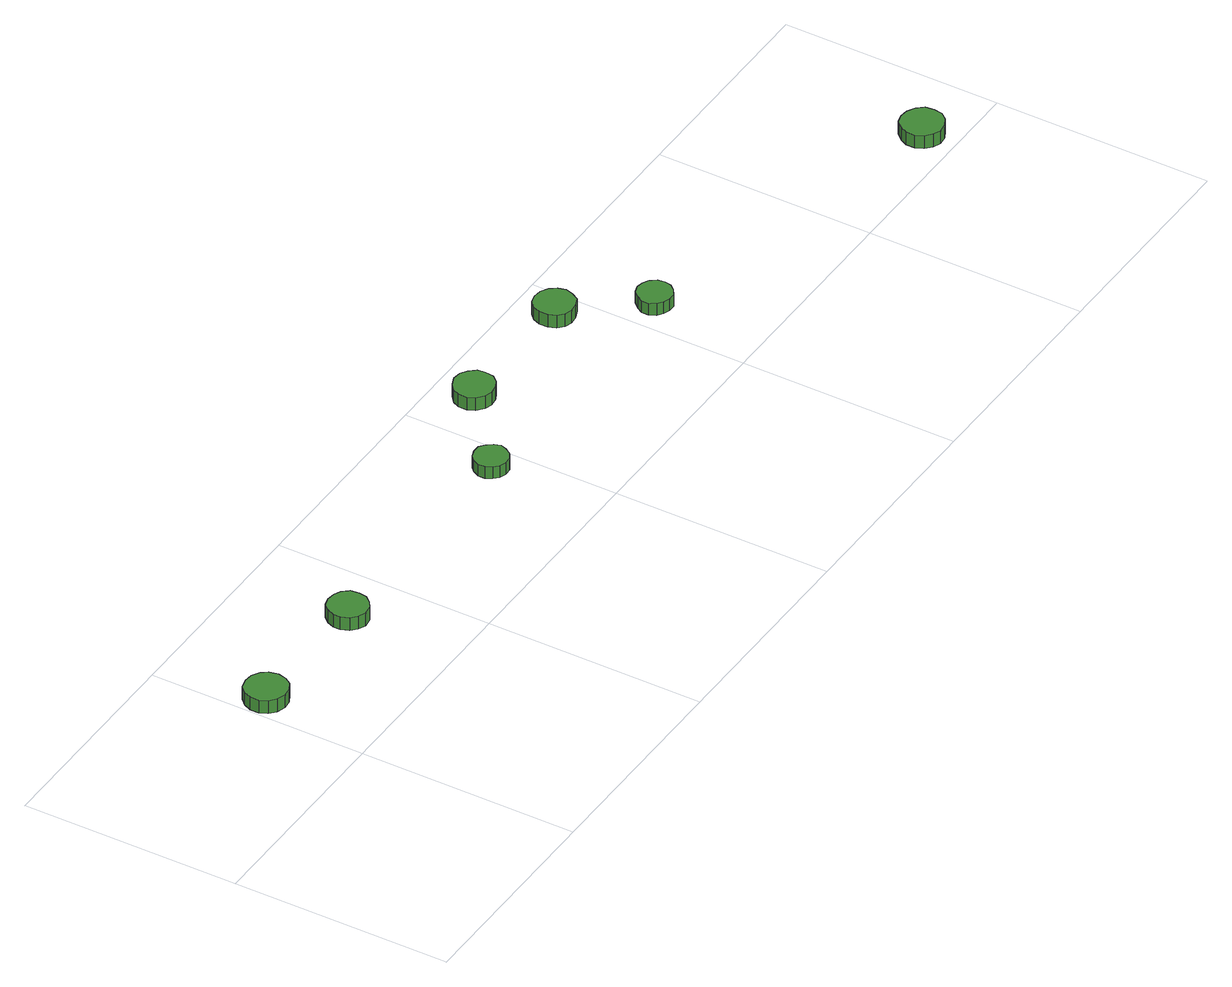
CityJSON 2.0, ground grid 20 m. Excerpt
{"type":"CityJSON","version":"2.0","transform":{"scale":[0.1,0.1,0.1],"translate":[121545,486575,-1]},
"CityObjects":{
"tree1":{"type":"SolitaryVegetationObject","attributes":{"function":"something"},"geometry":[{"type":"MultiSurface","lod":"1","boundaries":[[[0,1,2,3,4,5,6,7,8,9,10,11,12,13,14]],[[15,16,17,18,19,20,21,22,23,24,25,26,27,28,29]],[[0,29,28,1]],[[1,28,27,2]],[[2,27,26,3]],[[3,26,25,4]],[[4,25,24,5]],[[5,24,23,6]],[[6,23,22,7]],[[7,22,21,8]],[[8,21,20,9]],[[9,20,19,10]],[[10,19,18,11]],[[11,18,17,12]],[[12,17,16,13]],[[13,16,15,14]],[[14,15,29,0]]]}]},
"tree2":{"type":"SolitaryVegetationObject","attributes":{"function":"something"},"geometry":[{"type":"MultiSurface","lod":"1","boundaries":[[[30,31,32,33,34,35,36,37,38,39,40,41,42,43,44]],[[45,46,47,48,49,50,51,52,53,54,55,56,57,58,59]],[[30,59,58,31]],[[31,58,57,32]],[[32,57,56,33]],[[33,56,55,34]],[[34,55,54,35]],[[35,54,53,36]],[[36,53,52,37]],[[37,52,51,38]],[[38,51,50,39]],[[39,50,49,40]],[[40,49,48,41]],[[41,48,47,42]],[[42,47,46,43]],[[43,46,45,44]],[[44,45,59,30]]]}]},
"tree3":{"type":"SolitaryVegetationObject","attributes":{"function":"something"},"geometry":[{"type":"MultiSurface","lod":"1","boundaries":[[[60,61,62,63,64,65,66,67,68,69,70,71,72,73,74]],[[75,76,77,78,79,80,81,82,83,84,85,86,87,88,89]],[[60,89,88,61]],[[61,88,87,62]],[[62,87,86,63]],[[63,86,85,64]],[[64,85,84,65]],[[65,84,83,66]],[[66,83,82,67]],[[67,82,81,68]],[[68,81,80,69]],[[69,80,79,70]],[[70,79,78,71]],[[71,78,77,72]],[[72,77,76,73]],[[73,76,75,74]],[[74,75,89,60]]]}]},
"tree4":{"type":"SolitaryVegetationObject","attributes":{"function":"something"},"geometry":[{"type":"MultiSurface","lod":"1","boundaries":[[[90,91,92,93,94,95,96,97,98,99,100,101,102,103,104]],[[105,106,107,108,109,110,111,112,113,114,115,116,117,118,119]],[[90,119,118,91]],[[91,118,117,92]],[[92,117,116,93]],[[93,116,115,94]],[[94,115,114,95]],[[95,114,113,96]],[[96,113,112,97]],[[97,112,111,98]],[[98,111,110,99]],[[99,110,109,100]],[[100,109,108,101]],[[101,108,107,102]],[[102,107,106,103]],[[103,106,105,104]],[[104,105,119,90]]]}]},
"tree5":{"type":"SolitaryVegetationObject","attributes":{"function":"something"},"geometry":[{"type":"MultiSurface","lod":"1","boundaries":[[[120,121,122,123,124,125,126,127,128,129,130,131,132,133,134]],[[135,136,137,138,139,140,141,142,143,144,145,146,147,148,149]],[[120,149,148,121]],[[121,148,147,122]],[[122,147,146,123]],[[123,146,145,124]],[[124,145,144,125]],[[125,144,143,126]],[[126,143,142,127]],[[127,142,141,128]],[[128,141,140,129]],[[129,140,139,130]],[[130,139,138,131]],[[131,138,137,132]],[[132,137,136,133]],[[133,136,135,134]],[[134,135,149,120]]]}]},
"tree6":{"type":"SolitaryVegetationObject","attributes":{"function":"something"},"geometry":[{"type":"MultiSurface","lod":"1","boundaries":[[[150,151,152,153,154,155,156,157,158,159,160,161,162,163,164]],[[165,166,167,168,169,170,171,172,173,174,175,176,177,178,179]],[[150,179,178,151]],[[151,178,177,152]],[[152,177,176,153]],[[153,176,175,154]],[[154,175,174,155]],[[155,174,173,156]],[[156,173,172,157]],[[157,172,171,158]],[[158,171,170,159]],[[159,170,169,160]],[[160,169,168,161]],[[161,168,167,162]],[[162,167,166,163]],[[163,166,165,164]],[[164,165,179,150]]]}]},
"tree7":{"type":"SolitaryVegetationObject","attributes":{"function":"something"},"geometry":[{"type":"MultiSurface","lod":"1","boundaries":[[[180,181,182,183,184,185,186,187,188,189,190,191,192,193,194]],[[195,196,197,198,199,200,201,202,203,204,205,206,207,208,209]],[[180,209,208,181]],[[181,208,207,182]],[[182,207,206,183]],[[183,206,205,184]],[[184,205,204,185]],[[185,204,203,186]],[[186,203,202,187]],[[187,202,201,188]],[[188,201,200,189]],[[189,200,199,190]],[[190,199,198,191]],[[191,198,197,192]],[[192,197,196,193]],[[193,196,195,194]],[[194,195,209,180]]]}]}
},
"vertices":[
[41,104,22],[39,112,22],[35,118,22],[28,122,22],[20,123,22],[12,121,22],[6,115,22],[3,108,22],[3,100,22],[6,93,22],[12,88,22],[20,85,22],[28,86,22],[35,90,22],[39,96,22],[39,96,9],[35,90,9],[28,86,9],[20,85,9],[12,88,9],[6,93,9],[3,100,9],[3,108,9],[6,115,9],[12,121,9],[20,123,9],[28,122,9],[35,118,9],[39,112,9],[41,104,9],
[165,102,23],[164,110,23],[159,116,23],[153,119,23],[145,120,23],[138,118,23],[133,113,23],[130,106,23],[130,99,23],[133,92,23],[138,87,23],[145,84,23],[153,85,23],[159,89,23],[164,95,23],[164,95,10],[159,89,10],[153,85,10],[145,84,10],[138,87,10],[133,92,10],[130,99,10],[130,106,10],[133,113,10],[138,118,10],[145,120,10],[153,119,10],[159,116,10],[164,110,10],[165,102,10],
[390,103,24],[388,109,24],[384,114,24],[379,118,24],[372,118,24],[366,116,24],[362,112,24],[359,106,24],[359,100,24],[362,94,24],[366,90,24],[372,88,24],[379,88,24],[384,91,24],[388,97,24],[388,97,12],[384,91,12],[379,88,12],[372,88,12],[366,90,12],[362,94,12],[359,100,12],[359,106,12],[362,112,12],[366,116,12],[372,118,12],[379,118,12],[384,114,12],[388,109,12],[390,103,12],
[468,165,22],[467,172,22],[462,178,22],[456,182,22],[448,183,22],[441,180,22],[435,175,22],[432,169,22],[432,161,22],[435,154,22],[441,149,22],[448,147,22],[456,148,22],[462,151,22],[467,157,22],[467,157,9],[462,151,9],[456,148,9],[448,147,9],[441,149,9],[435,154,9],[432,161,9],[432,169,9],[435,175,9],[441,180,9],[448,183,9],[456,182,9],[462,178,9],[467,172,9],[468,165,9],
[594,164,23],[592,171,23],[588,177,23],[581,181,23],[573,182,23],[566,180,23],[561,175,23],[558,168,23],[558,160,23],[561,153,23],[566,148,23],[573,146,23],[581,147,23],[588,150,23],[592,157,23],[592,157,10],[588,150,10],[581,147,10],[573,146,10],[566,148,10],[561,153,10],[558,160,10],[558,168,10],[561,175,10],[566,180,10],[573,182,10],[581,181,10],[588,177,10],[592,171,10],[594,164,10],
[643,100,24],[642,106,24],[638,112,24],[632,115,24],[626,116,24],[620,114,24],[615,109,24],[612,103,24],[612,97,24],[615,91,24],[620,87,24],[626,85,24],[632,85,24],[638,89,24],[642,94,24],[642,94,12],[638,89,12],[632,85,12],[626,85,12],[620,87,12],[615,91,12],[612,97,12],[612,103,12],[615,109,12],[620,114,12],[626,116,12],[632,115,12],[638,112,12],[642,106,12],[643,100,12],
[948,28,26],[947,36,26],[942,42,26],[935,46,26],[927,47,26],[920,45,26],[914,39,26],[911,32,26],[911,24,26],[914,17,26],[920,12,26],[927,9,26],[935,10,26],[942,14,26],[947,20,26],[947,20,13],[942,14,13],[935,10,13],[927,9,13],[920,12,13],[914,17,13],[911,24,13],[911,32,13],[914,39,13],[920,45,13],[927,47,13],[935,46,13],[942,42,13],[947,36,13],[948,28,13]
]}
